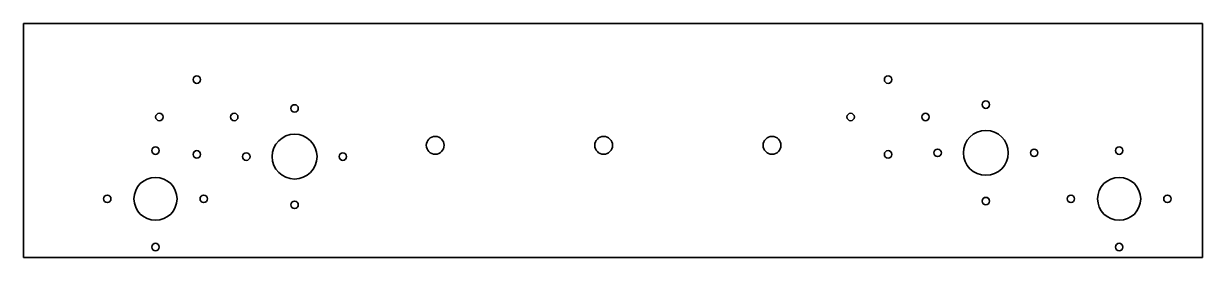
# Model space of a CAD drawing. Extents: x 280 to 910, y 358 to 483.
import ezdxf

# ---------------------------------------------------------------- set-up
doc = ezdxf.new("R2010")
doc.units = 0

msp = doc.modelspace()

# ---------------------------------------------------------------- linework, layer by layer
at = {"color": 7, "lineweight": 35}
for p, q in [((909.5, 483.080017), (279.5, 483.080017)), ((279.5, 357.920013), (279.5, 483.080017)), ((909.5, 357.920013), (909.5, 483.080017)), ((909.5, 357.920013), (279.5, 357.920013))]:
    msp.add_line(p, q, dxfattribs=at)
for centre, radius in [((372.072021, 453.080017), 2), ((741.518005, 453.080017), 2), ((793.771545, 439.687286), 2), ((352.072021, 433.080017), 2), ((392.072021, 433.080017), 2), ((424.326447, 437.670349), 2), ((721.518005, 433.080017), 2), ((761.518005, 433.080017), 2), ((424.326447, 411.870361), 12), ((499.5, 417.920013), 4.7615), ((589.5, 417.920013), 4.7615), ((679.5, 417.920013), 4.7615), ((793.771545, 413.887268), 12), ((350, 415.086212), 2), ((767.971558, 413.887268), 2), ((819.571533, 413.887268), 2), ((865, 415.086212), 2), ((372.072021, 413.080017), 2), ((398.526428, 411.870361), 2), ((450.126465, 411.870361), 2), ((741.518005, 413.080017), 2), ((350, 389.286224), 11.5), ((865, 389.286224), 11.5), ((324.200012, 389.286224), 2), ((375.799988, 389.286224), 2), ((839.200012, 389.286224), 2), ((890.799988, 389.286224), 2), ((424.326447, 386.070343), 2), ((793.771545, 388.08728), 2), ((350, 363.486206), 2), ((865, 363.486206), 2)]:
    msp.add_circle(centre, radius, dxfattribs=at)

doc.saveas('drawing.dxf')
